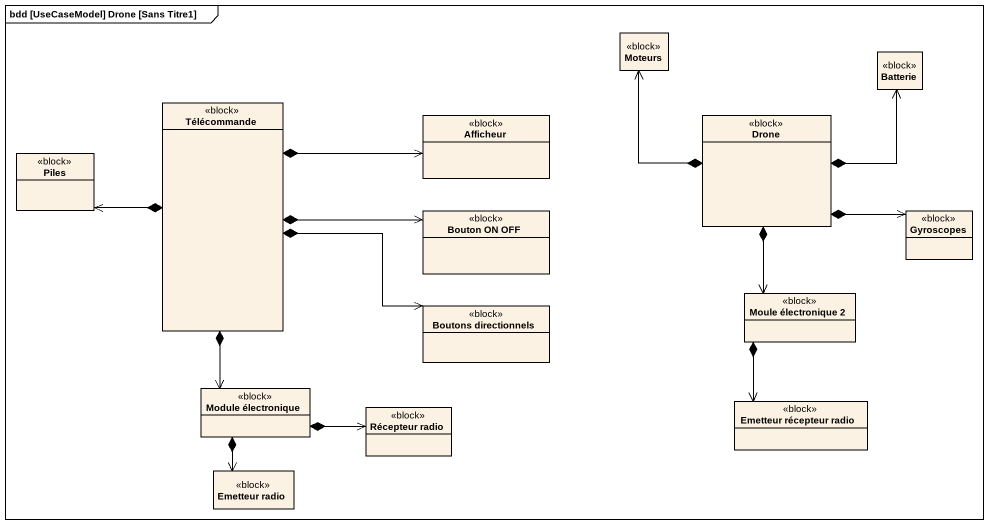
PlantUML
@startuml
mainframe bdd [UseCaseModel] Drone [Sans Titre1]
hide circle
hide empty members
class Moteurs <<block>>
class Batterie <<block>>
class Télécommande <<block>>
class Afficheur <<block>>
class Drone <<block>>
class Piles <<block>>
class "Bouton ON OFF" as Bouton_ON_OFF <<block>>
class Gyroscopes <<block>>
class "Boutons directionnels" as Boutons_directionnels <<block>>
class "Moule électronique 2" as Moule_électronique_2 <<block>>
class "Module électronique" as Module_électronique <<block>>
class "Emetteur récepteur radio" as Emetteur_récepteur_radio <<block>>
class "Récepteur radio" as Récepteur_radio <<block>>
class "Emetteur radio" as Emetteur_radio <<block>>
Télécommande *-right-> Afficheur
Télécommande *-left-> Piles
Télécommande *-right-> Bouton_ON_OFF
Télécommande *-right-> Boutons_directionnels
Télécommande *--> Module_électronique
Drone *-up-> Moteurs
Drone *-up-> Batterie
Drone *-right-> Gyroscopes
Drone *--> Moule_électronique_2
Moule_électronique_2 *--> Emetteur_récepteur_radio
Module_électronique *-right-> Récepteur_radio
Module_électronique *--> Emetteur_radio
@enduml
